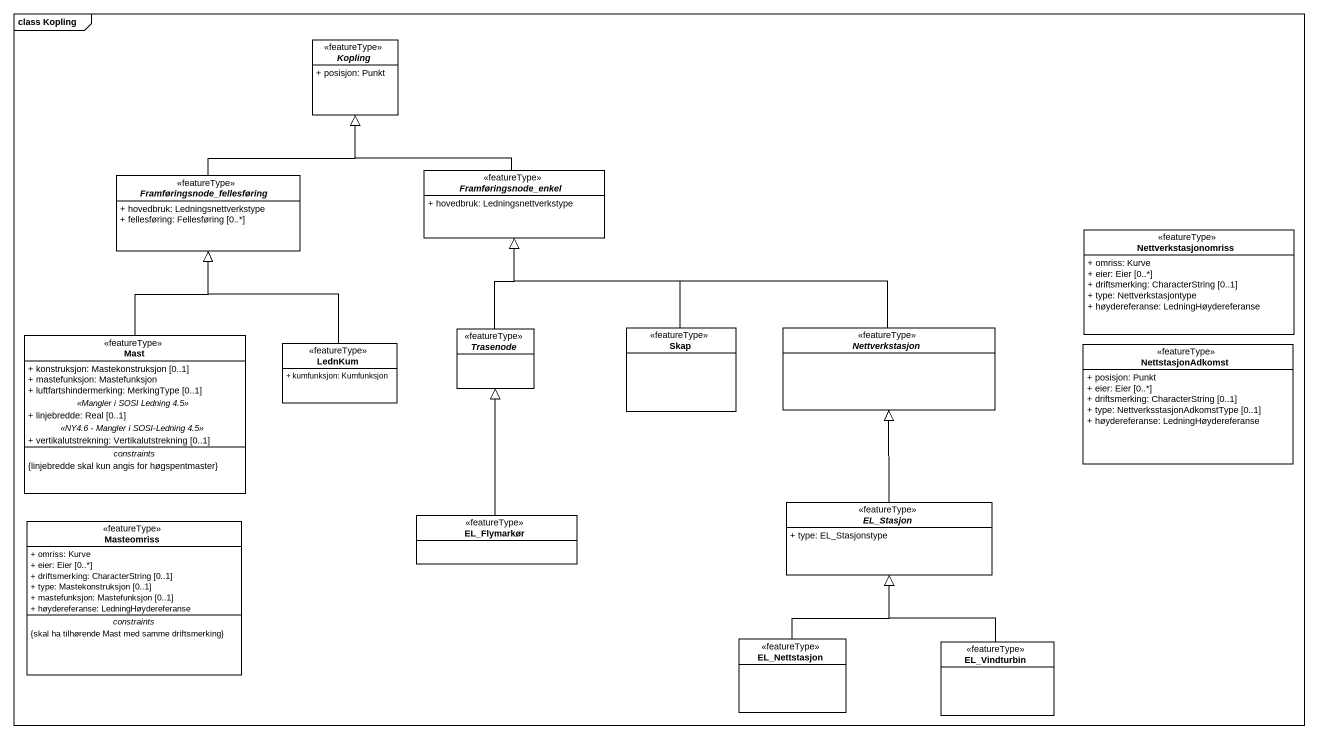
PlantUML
@startuml
mainframe class Kopling
hide circle
hide empty members
skinparam classAttributeIconSize 0
abstract class Kopling <<featureType>> #FFFFFF {
  + posisjon: Punkt
}
abstract class Framføringsnode_fellesføring <<featureType>> #FFFFFF {
  + hovedbruk: Ledningsnettverkstype
  + fellesføring: Fellesføring [0..*]
}
abstract class Framføringsnode_enkel <<featureType>> #FFFFFF {
  + hovedbruk: Ledningsnettverkstype
}
class Nettverkstasjonomriss <<featureType>> #FFFFFF {
  + omriss: Kurve
  + eier: Eier [0..*]
  + driftsmerking: CharacterString [0..1]
  + type: Nettverkstasjontype
  + høydereferanse: LedningHøydereferanse
}
class Mast <<featureType>> #FFFFFF {
  + konstruksjon: Mastekonstruksjon [0..1]
  + mastefunksjon: Mastefunksjon
  + luftfartshindermerking: MerkingType [0..1]
  .. <<Mangler i SOSI Ledning 4.5>> ..
  + linjebredde: Real [0..1]
  .. <<NY4.6 - Mangler i SOSI-Ledning 4.5>> ..
  + vertikalutstrekning: Vertikalutstrekning [0..1]
  -- constraints --
  {linjebredde skal kun angis for høgspentmaster}
}
class LednKum <<featureType>> #FFFFFF {
  + kumfunksjon: Kumfunksjon
}
abstract class Trasenode <<featureType>> #FFFFFF
class Skap <<featureType>> #FFFFFF
abstract class Nettverkstasjon <<featureType>> #FFFFFF
class NettstasjonAdkomst <<featureType>> #FFFFFF {
  + posisjon: Punkt
  + eier: Eier [0..*]
  + driftsmerking: CharacterString [0..1]
  + type: NettverksstasjonAdkomstType [0..1]
  + høydereferanse: LedningHøydereferanse
}
abstract class EL_Stasjon <<featureType>> #FFFFFF {
  + type: EL_Stasjonstype
}
class Masteomriss <<featureType>> #FFFFFF {
  + omriss: Kurve
  + eier: Eier [0..*]
  + driftsmerking: CharacterString [0..1]
  + type: Mastekonstruksjon [0..1]
  + mastefunksjon: Mastefunksjon [0..1]
  + høydereferanse: LedningHøydereferanse
  -- constraints --
  {skal ha tilhørende Mast med samme driftsmerking}
}
class EL_Flymarkør <<featureType>> #FFFFFF
class EL_Nettstasjon <<featureType>> #FFFFFF
class EL_Vindturbin <<featureType>> #FFFFFF
Framføringsnode_fellesføring -up-|> Kopling
Framføringsnode_enkel -up-|> Kopling
Mast -up-|> Framføringsnode_fellesføring
LednKum -up-|> Framføringsnode_fellesføring
Trasenode -up-|> Framføringsnode_enkel
Skap -up-|> Framføringsnode_enkel
Nettverkstasjon -left-|> Framføringsnode_enkel
EL_Stasjon -up-|> Nettverkstasjon
EL_Flymarkør -up-|> Trasenode
EL_Nettstasjon -up-|> EL_Stasjon
EL_Vindturbin -up-|> EL_Stasjon
@enduml
